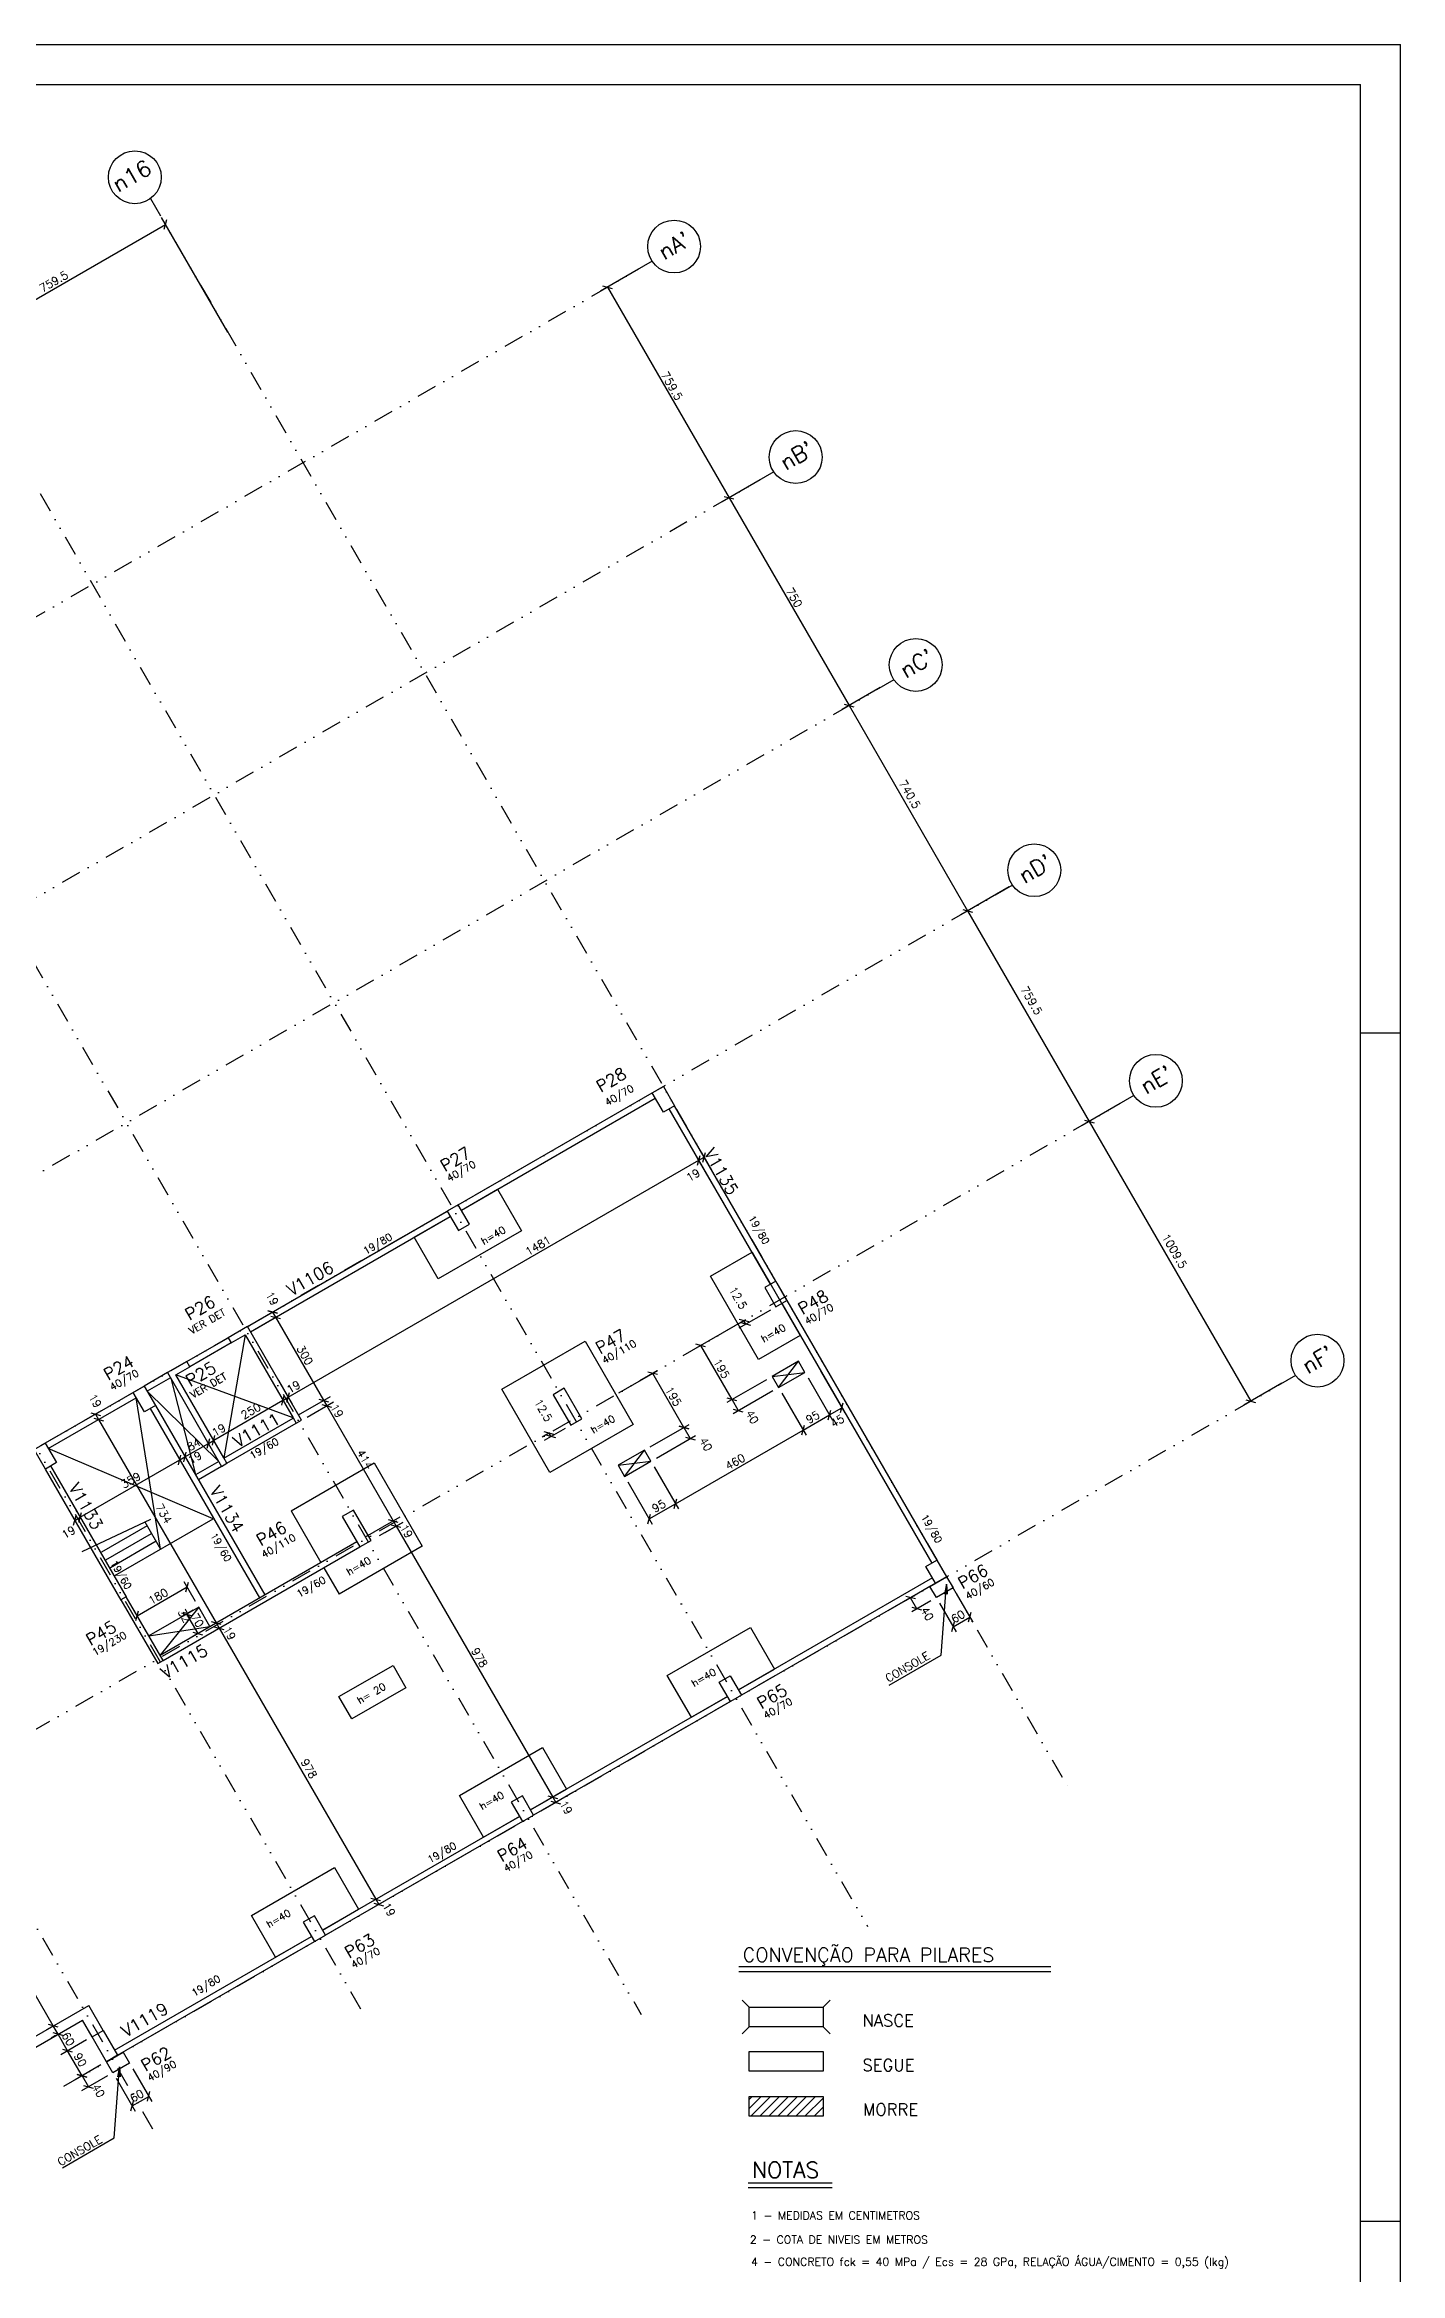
# Model space of a CAD drawing. Extents: x 553966 to 568841, y -373 to 10140.
# Drawn here: x 564607 to 568841, y 3177 to 10140 of the extents above; entities that cross this region are included whole.
import ezdxf

# ---------------------------------------------------------------- set-up
doc = ezdxf.new("R2010")
doc.units = 0
doc.header["$LTSCALE"] = 125
doc.header["$MEASUREMENT"] = 0
doc.linetypes.add('DIVIDE', pattern=[1.25, 0.5, -0.25, 0, -0.25, 0, -0.25])
doc.layers.get('0').update_dxf_attribs({"linetype": 'CONTINUOUS'})
for name, color, linetype in [('205', 14, 'DIVIDE'), ('216', 7, 'CONTINUOUS'), ('220', 4, 'CONTINUOUS'), ('221', 5, 'CONTINUOUS'), ('222', 6, 'CONTINUOUS'), ('231', 5, 'CONTINUOUS'), ('238', 11, 'CONTINUOUS'), ('239', 4, 'CONTINUOUS'), ('250', 5, 'CONTINUOUS')]:
    doc.layers.add(name, color=color, linetype=linetype)
doc.styles.get("Standard").update_dxf_attribs({"font": 'ROMANS.SHX'})

msp = doc.modelspace()

# ---------------------------------------------------------------- linework, layer by layer
for p, q in [((553965.8, 10139.9), (568840.8, 10139.9)), ((568840.8, -372.6), (568840.8, 10139.9)), ((568715.8, 7052.4), (568840.8, 7052.4)), ((568715.8, 3339.9), (568840.8, 3339.9))]:
    msp.add_line(p, q)
at = {"layer": '205'}
for p, q in [((564937.5, 9658.9), (567807.1, 4688.6)), ((566504, 9462.8), (562381.7, 7082.8)), ((564279.7, 9279.1), (567177, 4260.9)), ((563630.2, 8904.1), (566469.8, 3985.8)), ((566883.8, 8805), (562789.4, 6441.1)), ((562980.7, 8529.1), (565603.1, 3986.9)), ((562331.2, 8154.1), (564953.6, 3611.9)), ((567259.1, 8155.7), (563164.4, 5791.6)), ((567629, 7514.2), (563494.4, 5127.1)), ((568008.8, 6856.5), (563667.4, 4350)), ((568513.5, 5982.2), (564658, 3756.2))]:
    msp.add_line(p, q, dxfattribs=at)
at = {"layer": '216'}
for p, q in [((564980.1, 9562.9), (564988.2, 9593.1)), ((566349.1, 9386.1), (566379.3, 9378)), ((566728.9, 8728.4), (566759, 8720.3)), ((566728.9, 8728.4), (566759, 8720.3)), ((567103.9, 8078.8), (567134, 8070.7)), ((567103.9, 8078.8), (567134, 8070.7)), ((567474.1, 7437.5), (567504.3, 7429.5)), ((567474.1, 7437.5), (567504.3, 7429.5)), ((567853.9, 6779.8), (567884, 6771.7)), ((567853.9, 6779.8), (567884, 6771.7)), ((566646.1, 6639.3), (566654.2, 6669.5)), ((566646.1, 6639.3), (566654.2, 6669.5)), ((566662.6, 6648.8), (566670.7, 6679)), ((566662.6, 6648.8), (566670.7, 6679)), ((565303.4, 6184.3), (565333.6, 6176.2)), ((565333.6, 6176.2), (565303.4, 6184.3)), ((565312.9, 6167.8), (565343.1, 6159.7)), ((565312.9, 6167.8), (565343.1, 6159.7)), ((566805.6, 6149.1), (566775.4, 6157.1)), ((566811.8, 6138.2), (566781.7, 6146.3)), ((565347.1, 5889.3), (565355.2, 5919.5)), ((565347.1, 5889.3), (565355.2, 5919.5)), ((565363.5, 5898.8), (565371.6, 5929)), ((565363.5, 5898.8), (565371.6, 5929)), ((565363.5, 5898.8), (565371.6, 5929)), ((564750.5, 5865.1), (564780.7, 5857)), ((565462.9, 5908), (565493.1, 5899.9)), ((565462.9, 5908), (565493.1, 5899.9)), ((565472.4, 5891.6), (565502.6, 5883.5)), ((565472.4, 5891.6), (565502.6, 5883.5)), ((568358.6, 5905.5), (568388.8, 5897.5)), ((564760, 5848.6), (564790.2, 5840.5)), ((564760, 5848.6), (564790.2, 5840.5)), ((565114, 5754.7), (565122.1, 5784.9)), ((565114, 5754.7), (565122.1, 5784.9)), ((565130.5, 5764.2), (565138.6, 5794.4)), ((565130.5, 5764.2), (565138.6, 5794.4)), ((566197.4, 5797.9), (566167.2, 5806)), ((566203.6, 5787.1), (566173.5, 5795.2)), ((565024.4, 5703), (565032.5, 5733.2)), ((565024.4, 5703), (565032.5, 5733.2)), ((565040.9, 5712.5), (565049, 5742.7)), ((565040.9, 5712.5), (565049, 5742.7)), ((564697.1, 5514.1), (564705.2, 5544.2)), ((564697.1, 5514.1), (564705.2, 5544.2)), ((564713.8, 5524.2), (564721.9, 5554.4)), ((564713.8, 5524.2), (564721.9, 5554.4)), ((565679.9, 5532.2), (565710.1, 5524.1)), ((565679.9, 5532.2), (565710.1, 5524.1)), ((565689.4, 5515.7), (565719.6, 5507.6)), ((565689.4, 5515.7), (565719.6, 5507.6)), ((567326, 5283.8), (567295.8, 5291.9)), ((567346, 5249.1), (567315.8, 5257.2)), ((567492.1, 5212), (567500.2, 5242.2)), ((565127, 5213), (565157.2, 5204.9)), ((565127, 5213), (565157.2, 5204.9)), ((565136.5, 5196.5), (565166.7, 5188.4)), ((565136.5, 5196.5), (565166.7, 5188.4)), ((567440.1, 5182.1), (567448.2, 5212.2)), ((566178.4, 4668.7), (566208.6, 4660.7)), ((566178.4, 4668.7), (566208.6, 4660.7)), ((566187.9, 4652.3), (566218.1, 4644.2)), ((566187.9, 4652.3), (566218.1, 4644.2)), ((565625.5, 4349.5), (565655.7, 4341.5)), ((565625.5, 4349.5), (565655.7, 4341.5)), ((565635, 4333.1), (565665.2, 4325)), ((564648.7, 3946), (564618.5, 3954.1)), ((564648.7, 3946), (564618.5, 3954.1)), ((564663.7, 3920), (564633.5, 3928.1)), ((564663.7, 3920), (564633.5, 3928.1)), ((564693.7, 3868), (564663.5, 3876.1)), ((564693.7, 3868), (564663.5, 3876.1)), ((564738.7, 3790.1), (564708.5, 3798.2)), ((564708.5, 3798.2), (564738.7, 3790.1)), ((564738.7, 3790.1), (564708.5, 3798.2)), ((564728.5, 3763.5), (564758.7, 3755.4)), ((564875.7, 3684.8), (564883.8, 3715)), ((564927.6, 3714.8), (564935.7, 3744.9))]:
    msp.add_line(p, q, dxfattribs=at)
at = {"layer": '216', "color": 7, "linetype": 'Continuous'}
for p, q in [((566781.1, 6147.7), (566781.1, 6147.7)), ((566671, 6071.4), (566640.8, 6079.4)), ((566520.7, 5984.6), (566490.5, 5992.7)), ((566980.8, 5991.6), (566980.8, 5991.6)), ((566980.8, 5991.6), (566980.8, 5991.6)), ((567019.8, 6014.1), (567019.8, 6014.1)), ((566878.6, 5978.8), (566878.6, 5978.8)), ((566878.6, 5978.8), (566878.6, 5978.8)), ((566898.6, 5944.1), (566898.6, 5944.1)), ((566898.6, 5944.1), (566898.6, 5944.1)), ((566898.6, 5944.1), (566898.6, 5944.1)), ((566382.7, 5917.7), (566382.7, 5917.7)), ((566768.5, 5902.5), (566738.3, 5910.6)), ((566768.5, 5902.5), (566738.3, 5910.6)), ((566788.5, 5867.8), (566758.3, 5875.9)), ((567053.6, 5843.6), (567061.6, 5873.8)), ((567053.6, 5843.6), (567061.6, 5873.8)), ((567092.5, 5866.1), (567100.6, 5896.3)), ((566618.2, 5815.7), (566588, 5823.8)), ((566588, 5823.8), (566618.2, 5815.7)), ((566608, 5789.1), (566638.2, 5781.1)), ((566971.3, 5796.1), (566979.4, 5826.3)), ((566971.3, 5796.1), (566979.4, 5826.3)), ((566480.2, 5748.8), (566480.2, 5748.8)), ((566480.2, 5748.8), (566480.2, 5748.8)), ((566500.2, 5714.1), (566500.2, 5714.1)), ((566500.2, 5714.1), (566500.2, 5714.1)), ((566500.2, 5714.1), (566500.2, 5714.1)), ((566417.9, 5666.6), (566417.9, 5666.6)), ((566572.9, 5566.1), (566581, 5596.3)), ((566572.9, 5566.1), (566581, 5596.3)), ((566490.6, 5518.6), (566498.7, 5548.8)), ((565047.6, 5306.1), (565055.6, 5336.3)), ((564891.7, 5216.1), (564899.8, 5246.3)), ((565034.5, 5240.4), (565064.7, 5232.3)), ((565087.9, 5258.4), (565087.9, 5258.4)), ((565087.9, 5258.4), (565087.9, 5258.4)), ((564932, 5168.4), (564932, 5168.4)), ((565069.5, 5179.7), (565099.7, 5171.6)), ((565122.9, 5197.8), (565122.9, 5197.8))]:
    msp.add_line(p, q, dxfattribs=at)
at = {"layer": '220'}
for points in [[(566504.4, 6864.9), (566539, 6884.9), (566574, 6824.3), (566539.4, 6804.3), (566504.4, 6864.9)], [(565898.6, 6515.2), (565864, 6495.2), (565899, 6434.5), (565933.6, 6454.5), (565898.6, 6515.2)], [(566890, 6277), (566855.4, 6257), (566890.4, 6196.3), (566925, 6216.3), (566890, 6277)], [(565382.5, 5850), (565382.5, 5850), (565392.5, 5832.7), (565409, 5842.2), (565240, 6134.9), (565179.4, 6099.9), (565188.9, 6083.5), (565233, 6109), (565382.5, 5850)], [(565165.9, 5724.9), (565165.9, 5724.9), (565016.6, 5984), (565059.9, 6009), (565050.4, 6025.4), (564990.6, 5990.9), (565159.4, 5698.1), (565175.9, 5707.6), (565165.9, 5724.9)], [(564952.8, 5888.3), (564918.2, 5868.3), (564883.2, 5928.9), (564917.8, 5948.9), (564952.8, 5888.3)], [(566229.6, 5941.9), (566195, 5921.9), (566250, 5826.6), (566284.6, 5846.6), (566229.6, 5941.9)], [(564643.7, 5709.8), (564609, 5689.8), (564574, 5750.4), (564608.7, 5770.4), (564643.7, 5709.8)], [(565571, 5561.6), (565536.3, 5541.6), (565591.3, 5446.3), (565626, 5466.3), (565571, 5561.6)], [(567358.9, 5384.9), (567393.5, 5404.9), (567423.5, 5352.9), (567388.9, 5332.9), (567358.9, 5384.9)], [(564861.5, 5290.5), (564845, 5281), (564960, 5081.8), (564976.5, 5091.3), (564861.5, 5290.5)], [(566713.5, 5023.8), (566748.1, 5043.8), (566783.1, 4983.2), (566748.5, 4963.2), (566713.5, 5023.8)], [(566098.6, 4668.8), (566063.9, 4648.8), (566098.9, 4588.2), (566133.6, 4608.2), (566098.6, 4668.8)], [(565449.1, 4293.8), (565414.4, 4273.8), (565449.4, 4213.2), (565484.1, 4233.2), (565449.1, 4293.8)], [(564789.5, 3936.1), (564834.5, 3858.2), (564799.9, 3838.2), (564754.9, 3916.1), (564789.5, 3936.1)]]:
    msp.add_lwpolyline(points, dxfattribs=at)
at = {"layer": '221'}
for p, q in [((566774.2, 4120.4), (567749.3, 4120.4)), ((566807.2, 3691.6), (566844.9, 3729.3)), ((566807.2, 3719.8), (566816.6, 3729.3)), ((566811.7, 3667.8), (566873.2, 3729.3)), ((566839.9, 3667.8), (566901.4, 3729.3)), ((566868.2, 3667.8), (566929.7, 3729.3)), ((566896.5, 3667.8), (566958, 3729.3)), ((566924.7, 3667.8), (566986.2, 3729.3)), ((566953, 3667.8), (567014.5, 3729.3)), ((566981.3, 3667.8), (567037.8, 3724.3)), ((567009.5, 3667.8), (567037.8, 3696.1)), ((566803.5, 3445), (567066, 3445))]:
    msp.add_line(p, q, dxfattribs=at)
for centre in [(564888.5, 9725.3), (566572.5, 9508.9), (566952.2, 8851.2), (567327.2, 8201.7), (567697.5, 7560.4), (568077.2, 6902.6), (568582, 6028.4)]:
    msp.add_circle(centre, 82.5, dxfattribs=at)
at = {"layer": '222'}
for p, q in [((554278.3, 10014.9), (568715.8, 10014.9)), ((568715.8, -247.6), (568715.8, 10014.9)), ((566774.2, 4135.4), (567749.3, 4135.4)), ((566807.2, 4009), (566785.4, 4030.7)), ((566807.2, 4009), (567037.8, 4009)), ((566807.2, 3947.5), (566807.2, 4009)), ((567037.8, 4009), (567059.5, 4030.7)), ((567037.8, 4009), (567037.8, 3947.5)), ((566807.2, 3947.5), (566785.4, 3925.7)), ((567037.8, 3947.5), (566807.2, 3947.5)), ((567037.8, 3947.5), (567059.5, 3925.7)), ((566807.2, 3869.7), (567037.8, 3869.7)), ((566807.2, 3808.2), (566807.2, 3869.7)), ((567037.8, 3869.7), (567037.8, 3808.2)), ((567037.8, 3808.2), (566807.2, 3808.2)), ((566807.2, 3729.3), (567037.8, 3729.3)), ((566807.2, 3667.8), (566807.2, 3729.3)), ((567037.8, 3729.3), (567037.8, 3667.8)), ((567037.8, 3667.8), (566807.2, 3667.8)), ((566803.5, 3460), (567066, 3460))]:
    msp.add_line(p, q, dxfattribs=at)
at = {"layer": '231'}
for p, q in [((564926.8, 5512.4), (564783.9, 5429.9)), ((564825.9, 5357.2), (565132.5, 5534.2)), ((564919.7, 5524.6), (564968.8, 5439.7)), ((564797.9, 5405.7), (564940.8, 5488.2)), ((564954.8, 5463.9), (564811.9, 5381.4))]:
    msp.add_line(p, q, dxfattribs=at)
at = {"layer": '238'}
for p, q in [((565898.6, 6515.2), (566504.4, 6864.9)), ((565908.1, 6498.7), (566513.9, 6848.5)), ((566890, 6277), (566574, 6824.3)), ((566873.6, 6267.5), (566557.6, 6814.8)), ((565908.1, 6498.7), (566020.7, 6563.7)), ((566020.7, 6563.7), (566095.7, 6433.8)), ((565240, 6134.9), (565864, 6495.2)), ((565249.5, 6118.5), (565873.5, 6478.7)), ((565760.9, 6413.7), (565873.5, 6478.7)), ((565835.9, 6283.8), (565760.9, 6413.7)), ((566095.7, 6433.8), (565835.9, 6283.8)), ((566908.6, 6206.8), (567377.1, 5395.4)), ((566925, 6216.3), (567393.5, 5404.9)), ((565050.4, 6025.4), (565179.4, 6099.9)), ((565188.9, 6083.5), (565059.9, 6009)), ((564990.6, 5990.9), (564917.8, 5948.9)), ((564901.4, 5939.4), (564608.7, 5770.4)), ((565000.1, 5974.5), (564927.3, 5932.5)), ((564618.2, 5754), (564892.7, 5912.5)), ((564936.4, 5878.8), (565277.5, 5287.1)), ((564952.8, 5888.3), (565294, 5296.6)), ((565166.4, 5724.1), (565383, 5849.1)), ((565175.9, 5707.6), (565392.5, 5832.7)), ((565150.4, 5713.7), (565077.8, 5671.8)), ((564845.3, 5280.5), (564609, 5689.8)), ((564625.5, 5699.3), (564861.5, 5290.5)), ((565159.4, 5698.1), (565086.8, 5656.2)), ((565376.3, 5558.9), (565636.1, 5708.9)), ((565636.1, 5708.9), (565786.1, 5449.1)), ((565376.3, 5558.9), (565469.3, 5397.8)), ((564967, 5107.8), (565581.8, 5462.8)), ((564976.5, 5091.3), (565591.3, 5446.3)), ((565786.1, 5449.1), (565526.3, 5299.1)), ((565478.8, 5381.3), (565526.3, 5299.1)), ((567379.4, 5349.4), (566773.6, 4999.6)), ((567388.9, 5332.9), (566783.1, 4983.2)), ((566551.4, 5044.5), (566811.2, 5194.5)), ((566811.2, 5194.5), (566886.2, 5064.6)), ((566626.4, 4914.6), (566551.4, 5044.5)), ((566773.6, 4999.6), (566886.2, 5064.6)), ((566739, 4979.6), (566124.1, 4624.6)), ((566748.5, 4963.2), (566133.6, 4608.2)), ((566626.4, 4914.6), (566739, 4979.6)), ((565901.9, 4669.5), (566161.7, 4819.5)), ((566161.7, 4819.5), (566236.7, 4689.6)), ((565976.9, 4539.6), (565901.9, 4669.5)), ((566124.1, 4624.6), (566236.7, 4689.6)), ((566089.4, 4604.6), (565474.6, 4249.6)), ((565976.9, 4539.6), (566089.4, 4604.6)), ((566098.9, 4588.2), (565484.1, 4233.2)), ((565252.3, 4294.5), (565512.1, 4444.5)), ((565512.1, 4444.5), (565587.1, 4314.6)), ((565327.3, 4164.6), (565252.3, 4294.5)), ((565474.6, 4249.6), (565587.1, 4314.6)), ((564825, 3874.6), (565439.9, 4229.6)), ((564834.5, 3858.2), (565449.4, 4213.2)), ((565327.3, 4164.6), (565439.9, 4229.6)), ((563996.1, 3581.9), (564744.5, 4014)), ((564789.5, 3936.1), (564744.5, 4014)), ((564004.2, 3551.9), (564724.9, 3968.1)), ((564754.9, 3916.1), (564724.9, 3968.1))]:
    msp.add_line(p, q, dxfattribs=at)
for points in [[(566686.2, 6292.1), (566816.1, 6367.1), (566966.1, 6107.2), (566836.2, 6032.2), (566686.2, 6292.1)], [(566034.9, 5939.1), (566294.7, 6089.1), (566444.7, 5829.3), (566184.9, 5679.3), (566034.9, 5939.1)], [(566898.6, 5944.1), (566980.9, 5991.6), (566960.9, 6026.3), (566878.6, 5978.8), (566898.6, 5944.1)], [(566417.9, 5666.6), (566500.2, 5714.1), (566480.2, 5748.8), (566397.9, 5701.3), (566417.9, 5666.6)], [(567423.6, 5352.8), (567443.6, 5318.2), (567391.6, 5288.2), (567371.6, 5322.9), (567423.6, 5352.8)], [(565122.9, 5197.8), (565087.9, 5258.4), (564932, 5168.4)], [(564851.9, 3868.1), (564871.9, 3833.5), (564819.9, 3803.5), (564799.9, 3838.2), (564851.9, 3868.1)]]:
    msp.add_lwpolyline(points, dxfattribs=at)
at = {"layer": '239'}
msp.add_lwpolyline([(565525.9, 4978.8), (565694.7, 5076.3), (565734.9, 5006.5), (565566.1, 4909.1), (565525.9, 4978.8)], dxfattribs=at)
at = {"layer": '250'}
for p, q in [((564326.4, 9198.2), (564984.2, 9578)), ((565178.3, 9241.7), (564971.7, 9599.6)), ((566461.3, 9438.1), (566342.6, 9369.6)), ((566364.2, 9382.1), (566744, 8724.3)), ((566841, 8780.3), (566722.3, 8711.8)), ((566744, 8724.3), (567119, 8074.8)), ((567216, 8130.8), (567097.3, 8062.3)), ((567119, 8074.8), (567489.2, 7433.5)), ((567618.7, 7508.3), (567467.6, 7421)), ((567489.2, 7433.5), (567869, 6775.7)), ((567966, 6831.8), (567847.3, 6763.2)), ((567869, 6775.7), (568373.7, 5901.5)), ((566663.1, 6669.9), (566654.1, 6685.5)), ((565367.6, 5913.9), (566650.2, 6654.4)), ((566729.7, 6516.6), (566644.9, 6663.5)), ((566650.2, 6654.4), (566666.6, 6663.9)), ((565249.5, 6118.5), (565332.3, 6166.3)), ((565318.5, 6180.2), (565328, 6163.8)), ((565328, 6163.8), (565477.5, 5904.9)), ((566795.2, 6155.8), (566768.9, 6140.6)), ((566873.1, 6186.3), (566775.1, 6129.8)), ((566796.8, 6142.3), (566790.5, 6153.1)), ((566796.8, 6142.3), (566790.5, 6153.1)), ((565233, 6109), (565165.9, 5724.9)), ((566878.6, 5978.8), (566980.9, 5991.6)), ((566898.6, 5944.1), (566960.9, 6026.3)), ((565149.9, 5714.6), (564927.8, 5931.6)), ((565000.6, 5973.6), (565078.2, 5673.1)), ((565382.5, 5850), (565016.6, 5984)), ((565337.5, 5966.1), (565380.1, 5892.2)), ((568470.8, 5957.5), (568352.1, 5889)), ((564765.6, 5861), (564775.1, 5844.6)), ((564968.8, 5439.7), (564892.7, 5912.5)), ((565135.4, 5779.9), (565351.1, 5904.4)), ((565350.3, 5903.9), (565367.6, 5913.9)), ((565399.5, 5858.6), (565499.7, 5916.5)), ((565426.3, 5852.2), (565509.2, 5900)), ((565477.5, 5904.9), (565487.5, 5887.5)), ((565487.5, 5887.5), (565695, 5528.2)), ((564775.1, 5844.6), (565142.1, 5208.9)), ((566183, 5802.4), (566160.7, 5789.5)), ((566232.6, 5816.6), (566166.9, 5778.6)), ((566188.6, 5791.1), (566182.3, 5802)), ((565132.5, 5534.2), (564618.2, 5754)), ((564718, 5538.9), (565028.5, 5718.1)), ((565028.5, 5718.1), (565044.9, 5727.6)), ((565044.9, 5727.6), (565118.1, 5769.8)), ((565118.1, 5769.8), (565134.5, 5779.3)), ((566397.9, 5701.3), (566500.2, 5714.1)), ((566417.9, 5666.6), (566480.2, 5748.8)), ((564700.7, 5528.9), (564718.1, 5538.9)), ((564708.5, 5555.5), (564705.6, 5560.5)), ((564724.1, 5432), (564938.7, 5533.6)), ((565608.3, 5478), (565716.6, 5540.7)), ((565652.4, 5481.6), (565726.6, 5523.5)), ((565669.7, 5491.6), (565726.2, 5524.2)), ((565695, 5528.2), (565704.5, 5511.7)), ((565704.5, 5511.7), (566193.5, 4664.7)), ((564633.6, 3950), (563848.6, 5309.7)), ((567371.6, 5322.9), (567294.7, 5278.5)), ((567371.6, 5322.8), (567294.7, 5278.4)), ((567453.6, 5300.9), (567505.5, 5210.9)), ((565087.9, 5258.4), (564967, 5107.8)), ((567330.9, 5253.2), (567310.9, 5287.8)), ((567374.3, 5278.2), (567314.7, 5243.8)), ((567401.6, 5270.9), (567453.5, 5180.9)), ((567444.1, 5197.1), (567496.1, 5227.1)), ((564932, 5168.4), (565122.9, 5197.8)), ((565142.1, 5208.9), (565151.6, 5192.5)), ((565151.6, 5192.5), (565640.6, 4345.5)), ((566229.7, 4685.6), (566171.9, 4652.2)), ((566256.3, 4679), (566181.4, 4635.7)), ((566193.5, 4664.7), (566203, 4648.2)), ((565640.6, 4345.5), (565650.1, 4329)), ((564628.9, 3947.3), (564612, 3937.5)), ((564640.8, 3919.5), (564627, 3911.5)), ((564648.6, 3924), (564633.6, 3950)), ((564678.6, 3872.1), (564648.6, 3924)), ((564737.6, 3906.1), (564657, 3859.6)), ((564723.6, 3794.1), (564678.6, 3872.1)), ((564782.6, 3828.2), (564702, 3781.6)), ((564782.6, 3828.2), (564702, 3781.6)), ((564802.6, 3793.5), (564722, 3747)), ((564723.6, 3794.1), (564743.6, 3759.5)), ((564829.9, 3786.2), (564889.1, 3683.6)), ((564881.9, 3816.2), (564941.1, 3713.6)), ((564879.7, 3699.9), (564931.7, 3729.9))]:
    msp.add_line(p, q, dxfattribs=at)
at = {"layer": '250', "color": 5, "linetype": 'Continuous'}
for p, q in [((566763.8, 6137.7), (566639.7, 6066)), ((566753.4, 5906.5), (566655.9, 6075.4)), ((566400, 5927.7), (566521.8, 5998)), ((566603.1, 5819.7), (566505.6, 5988.6)), ((567029.8, 5996.8), (567105.9, 5865)), ((566861.3, 5968.8), (566737.2, 5897.2)), ((566861.3, 5968.8), (566737.2, 5897.2)), ((566881.3, 5934.1), (566757.2, 5862.5)), ((566908.6, 5926.8), (566984.7, 5795)), ((566908.6, 5926.8), (566984.7, 5795)), ((566990.8, 5974.3), (567067, 5842.5)), ((566990.8, 5974.3), (567067, 5842.5)), ((566773.4, 5871.9), (566753.4, 5906.5)), ((566975.3, 5811.2), (567057.6, 5858.7)), ((567057.6, 5858.7), (567096.6, 5881.2)), ((566497.5, 5758.8), (566619.3, 5829.1)), ((566497.5, 5758.8), (566619.3, 5829.1)), ((566517.5, 5724.1), (566639.3, 5794.5)), ((566577, 5581.2), (566975.3, 5811.2)), ((566603.1, 5819.7), (566623.1, 5785.1)), ((566427.9, 5649.3), (566504.1, 5517.5)), ((566510.2, 5696.8), (566586.3, 5565)), ((566510.2, 5696.8), (566586.3, 5565)), ((566494.7, 5533.7), (566577, 5581.2)), ((564895.7, 5231.2), (565051.6, 5321.2)), ((565077.9, 5275.7), (565042.2, 5337.4)), ((564922, 5185.7), (564886.3, 5247.4)), ((565070.5, 5248.4), (565033.3, 5226.9)), ((565049.6, 5236.3), (565084.6, 5175.7)), ((565105.5, 5187.8), (565068.3, 5166.3))]:
    msp.add_line(p, q, dxfattribs=at)
at = {"layer": '250'}
for points in [[(567244.5, 5014.2), (567406.8, 5107.9), (567423.3, 5329.6), (567425, 5298.4), (567423.3, 5329.6), (567416.9, 5299)], [(564662, 3506.2), (564824.3, 3599.9), (564840.8, 3821.6), (564842.6, 3790.4), (564840.8, 3821.6), (564834.4, 3791)]]:
    msp.add_lwpolyline(points, dxfattribs=at)

# ---------------------------------------------------------------- texts
at = {"layer": '216'}
for s, height, rotation, p in [('759.5', 25, 30, (564599.6, 9364.6)), ('759.5', 25, 300, (566530.6, 9108.9)), ('750', 25, 300, (566920.5, 8433.6)), ('740.5', 25, 300, (567273.5, 7833.2)), ('759.5', 25, 300, (567653.8, 7189)), ('40/70', 22.5, 30, (566364.3, 6823.1)), ('40/70', 22.5, 30, (565870.7, 6586.1)), ('19', 25, 30, (566619.3, 6586.6)), ('19/80', 22.5, 300, (566803.3, 6474)), ('19/80', 22.5, 30, (565609.8, 6359.2)), ('h=40', 22.5, 30, (565978, 6389.4)), ('1481', 25, 30, (566116.9, 6355.2)), ('1009.5', 25, 300, (568095.1, 6415.3)), ('19', 25, 300, (565295.8, 6234.5)), ('12.5', 25, 300, (566742.8, 6250.7)), ('40/70', 22.5, 30, (566988, 6139.2)), ('VER DET', 22.5, 30, (565065.8, 6109.9)), ('h=40', 22.5, 30, (566852.5, 6084)), ('300', 25, 300, (565392.5, 6067.1)), ('40/110', 22.5, 30, (566355.3, 6016.9)), ('40/70', 22.5, 30, (564818.2, 5933.7)), ('VER DET', 22.5, 30, (565069.8, 5909.5)), ('19', 25, 300, (564743, 5915.3)), ('19', 25, 30, (565371.1, 5924.6)), ('250', 25, 30, (565229.2, 5844.3)), ('19', 25, 300, (565498.2, 5884.1)), ('12.5', 25, 300, (566134.6, 5899.5)), ('h=40', 22.5, 30, (566320.1, 5799.5)), ('84', 25, 30, (565060.1, 5745)), ('19', 25, 30, (565138, 5790)), ('19/60', 22.5, 30, (565255.2, 5719.9)), ('19', 25, 30, (565063.3, 5703.8)), ('414', 25, 300, (565580.5, 5741.5)), ('359', 25, 30, (564854.1, 5627.8)), ('734', 25, 300, (564951.8, 5572.1)), ('19', 25, 30, (564669, 5470.5)), ('19', 25, 300, (565715.2, 5508.2)), ('19/80', 22.5, 300, (567342.7, 5540.6)), ('19/60', 22.5, 300, (565123.3, 5482.6)), ('40/110', 22.5, 30, (565291.6, 5410.7)), ('19/60', 22.5, 300, (564811.2, 5396.3)), ('h=40', 22.5, 30, (565557.5, 5356.6)), ('19/60', 22.5, 30, (565401.9, 5287.7)), ('40/60', 22.5, 30, (567490.5, 5280.8)), ('32', 25, 299.99992, (565021.5, 5243.6)), ('40', 25, 299.99906, (567341.4, 5250)), ('60', 25, 29.99056, (567446.9, 5207.4)), ('19/230', 22.5, 30, (564763.4, 5105.1)), ('19', 25, 300, (565162.3, 5189)), ('978', 25, 300, (565938, 5122.2)), ('CONSOLE', 25, 29.999, (567241.5, 5022.5)), ('h= 20', 22.5, 30, (565590.6, 4954.9)), ('h=40', 22.5, 30, (566635.1, 5008.1)), ('40/70', 22.5, 30, (566859.5, 4907.8)), ('978', 25, 300, (565405.4, 4775.3)), ('h=40', 22.5, 30, (565973.2, 4623.7)), ('19', 25, 300, (566213.7, 4644.8)), ('19/80', 22.5, 30, (565810.3, 4457.4)), ('40/70', 22.5, 30, (566048.3, 4429.4)), ('19', 25, 300, (565660.8, 4325.6)), ('h=40', 22.5, 30, (565307.2, 4255.1)), ('40/70', 22.5, 30, (565571.6, 4128.4)), ('19/80', 22.5, 31, (565074.1, 4040.6)), ('60', 25, 300, (564658.9, 3921.3)), ('90', 25, 300, (564696.4, 3856.3)), ('40/90', 22.5, 30, (564935.6, 3775.4)), ('40', 25, 300, (564753.1, 3760)), ('60', 25, 29.99056, (564882.5, 3710.1)), ('CONSOLE', 25, 29.999, (564656.2, 3511.2))]:
    msp.add_text(s, height=height, rotation=rotation, dxfattribs=at).set_placement(p)
at = {"layer": '216', "color": 7, "linetype": 'Continuous'}
for s, rotation, p in [('195', 300, (566693.7, 6025)), ('195', 300, (566543.3, 5938.2)), ('40', 300, (566794.8, 5864.5)), ('95', 30, (566993.2, 5830.2)), ('45', 30, (567070.2, 5818.4)), ('40', 300, (566650.1, 5779.2)), ('460', 30, (566742.1, 5685.2)), ('95', 30, (566512.6, 5552.7)), ('180', 30.00002, (564939.6, 5265.2)), ('70', 300, (565062.3, 5229.2))]:
    msp.add_text(s, height=25, rotation=rotation, dxfattribs=at).set_placement(p)
at = {"layer": '216'}
for s, p in [('1 - MEDIDAS EM CENTIMETROS', (566813.2, 3345.3)), ('2 - COTA DE NIVEIS EM METROS', (566809.1, 3269.7)), ('4 - CONCRETO fck = 40 MPa / Ecs = 28 GPa, RELAÇÃO ÁGUA/CIMENTO = 0,55 (lkg)', (566812.9, 3200.6))]:
    msp.add_text(s, height=25, dxfattribs=at).set_placement(p)
at = {"layer": '220'}
for s, height, rotation, p in [('n16', 50, 30, (564836.6, 9676.8)), ("nA'", 50, 30, (566541.8, 9465.4)), ("nB'", 50, 30, (566921.6, 8807.6)), ("nC'", 50, 30, (567296.6, 8158.1)), ("nD'", 50, 30, (567666.8, 7516.8)), ('P28', 37.5, 30, (566343, 6864.8)), ("nE'", 50, 30, (568046.6, 6859.1)), ('P27', 37.5, 30, (565856.3, 6617)), ('V1135', 37.5, 300, (566664.1, 6677.5)), ('V1106', 37.5, 30, (565377.3, 6229.3)), ('P26', 37.5, 30, (565059, 6152.2)), ('P48', 37.5, 30, (566973.6, 6170.1)), ('P47', 37.5, 30, (566340.8, 6047.8)), ("nF'", 50, 30, (568551.3, 5984.8)), ('P24', 37.5, 30, (564804.4, 5965.3)), ('P25', 37.5, 30, (565061.1, 5945.7)), ('V1111', 37.5, 30, (565209.6, 5756.1)), ('V1133', 37.5, 300, (564679.7, 5632.1)), ('V1134', 37.5, 300, (565120.4, 5623.2)), ('P46', 37.5, 30, (565281.8, 5447.1)), ('P66', 37.5, 30, (567472.9, 5313.5)), ('P45', 37.5, 30, (564749.8, 5136.5)), ('V1115', 37.5, 30, (564983.7, 5033.3)), ('P65', 37.5, 30, (566845.1, 4938.7)), ('P64', 37.5, 30, (566033.9, 4460.4)), ('P63', 37.5, 30, (565557.2, 4159.3)), ('V1119', 37.5, 30, (564860.4, 3914)), ('P62', 37.5, 30, (564921.1, 3806.3))]:
    msp.add_text(s, height=height, rotation=rotation, dxfattribs=at).set_placement(p)
at = {"layer": '222'}
for s, height, p in [('CONVENÇÃO PARA PILARES', 43.75, (566786.8, 4150.4)), ('NASCE', 37.5, (567160.8, 3948.1)), ('SEGUE', 37.5, (567160.8, 3809)), ('MORRE', 37.5, (567162.6, 3670)), ('NOTAS', 50, (566816, 3475))]:
    msp.add_text(s, height=height, dxfattribs=at).set_placement(p)

doc.saveas('drawing.dxf')
